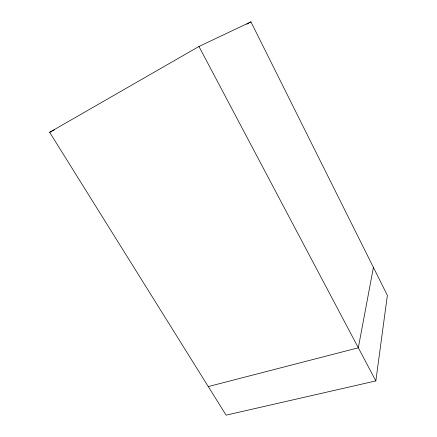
<?xml version="1.0" encoding="UTF-8"?>
<svg xmlns="http://www.w3.org/2000/svg" width="437" height="437" viewBox="0 0 437 437"><rect width="100%" height="100%" fill="white"/><g stroke="black" fill="none" stroke-linecap="round" stroke-linejoin="round"><path stroke-width="0.66" d="M375.842 380.922L387.368 295.385L250.931 21.85L198.961 46.48L49.632 132.296L226.093 415.15L375.842 380.922L198.961 46.48M373.417 267.417L358.318 347.786L208.263 386.57M246.79 24.21L250.931 21.85M49.632 132.296L54.488 129.805"/></g></svg>
